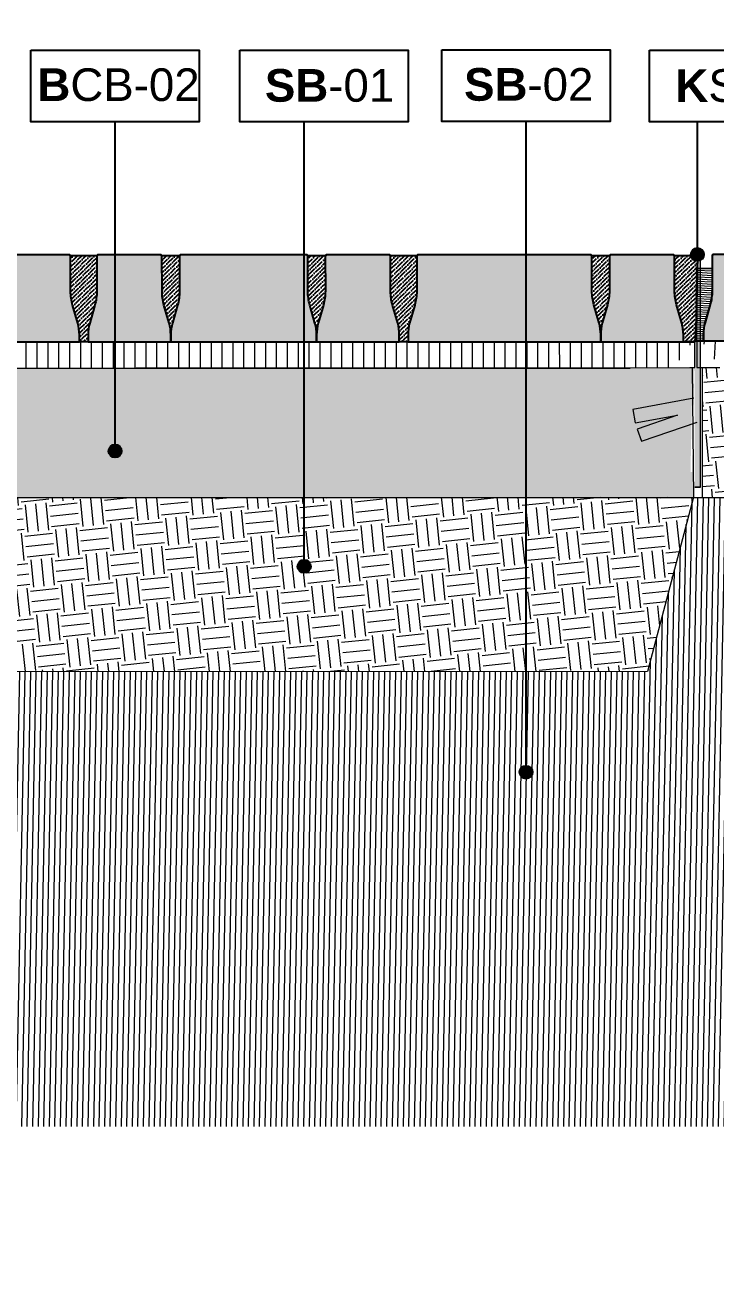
# Model space of a CAD drawing. Header units: metres. Extents: x -325 to 301, y -147 to 149.
# Drawn here: x 63.051 to 63.844, y 78.693 to 80.13 of the extents above; entities that cross this region are included whole.
import ezdxf

# ---------------------------------------------------------------- set-up
doc = ezdxf.new("R2010")
doc.units = ezdxf.units.M
doc.layers.add('-aux', color=50, linetype='Continuous', plot=False)
doc.layers.add('-AUX_MON', color=3, linetype='Continuous', plot=False)
doc.layers.add('0-TX-1_25', color=7, linetype='Continuous', true_color=0x3f4f7f)
doc.layers.add('EIT_3 TR sorra', color=7, linetype='Continuous', true_color=0xd8ceb0)
for name, color, linetype, lineweight, true_color in [('03-TR-Paviment_05_Open Joint Precast Pavements', 7, 'Continuous', 5, 0xb3b3b3), ('3- TR terra vegetal', 7, 'Continuous', 0, 0xbea68e), ('3-TR sorra granitica', 7, 'Continuous', 0, 0xf2dac9), ('3-TR tot_u', 7, 'Continuous', 5, 0x787878)]:
    doc.layers.add(name, color=color, linetype=linetype, lineweight=lineweight, true_color=true_color)
for name, color, linetype, lineweight in [('1-CM', 7, 'Continuous', 0), ('2-metall', 5, 'Continuous', 0), ('3-TR Seleccionat', 44, 'Continuous', 0), ('3-TR Tot-u', 37, 'Continuous', 0)]:
    doc.layers.add(name, color=color, linetype=linetype, lineweight=lineweight)
for name, color, linetype in [('1-L- kodolé', 7, 'Continuous'), ('A-KEYPLAN_HATCH', 7, 'Continuous'), ('A_TEXT_2', 7, 'Continuous')]:
    doc.layers.add(name, color=color, linetype=linetype)
doc.styles.get("Standard").update_dxf_attribs({"font": 'arial.ttf'})
pattern_1 = [(275.9258522165863, (0, 0), (0.03485825126725671, -0.02830242601949161), [0.03175, -0.03175]), (275.9258522165863, (0.01184262699126531, 0.001229217233955957), (0.03485825126725671, -0.02830242601949161), [0.03175, -0.03175]), (275.9258522165863, (0.02368525398253062, 0.002458434467911913), (0.03485825126725671, -0.02830242601949161), [0.03175, -0.03175]), (5.925852216586344, (0.02804253539093771, -0.001079368784524538), (0.02830242601949161, 0.03485825126725671), [0.03174999999999999, -0.03174999999999999]), (5.925852216586344, (0.02927175262489367, -0.01292199577578985), (0.02830242601949161, 0.03485825126725671), [0.03174999999999999, -0.03174999999999999]), (5.925852216586344, (0.03050096985884963, -0.02476462276705516), (0.02830242601949161, 0.03485825126725671), [0.03174999999999999, -0.03174999999999999])]
pattern_2 = [(44.44704254352422, (33.96848020367094, 9.541542932194378), (0.001874050511207277, 0.006619192748027979), [0.008532812500000077, -0.001706562500000016, 0, -0.001706562500000016])]

# ---------------------------------------------------------------- blocks, each defined once
blk = doc.blocks.new('hatch keyplan 2')
at = {"layer": 'A-KEYPLAN_HATCH'}
blk.add_lwpolyline([(0, 0.005476596624248486), (0.012874798693294, 0.005476596623793739), (0.012874798693294, -2.273736754432321e-13), (0, 0)], close=True, dxfattribs=at)
blk = doc.blocks.new('hatch keyplan')
at = {"layer": 'A-KEYPLAN_HATCH'}
blk.add_blockref('hatch keyplan 2', (1.430579833341536, 0.8521467901477053), dxfattribs=at)
blk = doc.blocks.new('SB-01')
at = {"layer": 'A-KEYPLAN_HATCH'}
blk.add_blockref('hatch keyplan', (-1.430579833341536, -0.8521467901477053), dxfattribs=at)
at = {"layer": 'A_TEXT_2', "insert": (-0.0007977307988561444, 0.004032374434375541), "char_height": 0.0025, "attachment_point": 1}
blk.add_mtext_dynamic_manual_height_columns('\\pi0.00271;{\\fArial|b1|i0|c0|p34;SB}-01', width=0.01456192034901793, gutter_width=0.015, heights=[0], dxfattribs=at)
blk = doc.blocks.new('K05')
at = {"layer": 'A-KEYPLAN_HATCH'}
blk.add_blockref('hatch keyplan', (-1.430579833341536, -0.8521467901477054), dxfattribs=at)
at = {"layer": 'A_TEXT_2', "insert": (-0.0007977308945956718, 0.004020148496218123), "char_height": 0.0025, "attachment_point": 1}
blk.add_mtext_dynamic_manual_height_columns('\\pi0.00278;{\\fArial|b1|i0|c0|p34;K}S-01', width=0.01456192034901793, gutter_width=0.015, heights=[0], dxfattribs=at)
blk = doc.blocks.new('POINT')
at = {"layer": '0-TX-1_25'}
h = blk.add_hatch(dxfattribs=at)
h.set_pattern_fill('ANGLE', color=256)
h.set_pattern_definition([(0, (-83.74681484067048, -12.72584030761209), (0, 6.985), [5.08, -1.905]), (90, (-83.74681484067048, -12.72584030761209), (-6.985, 4.277078946022131e-16), [5.08, -1.905])])
edge = h.paths.add_edge_path()
edge.add_arc((0, 0), 0.0075, 0, 360)
h = blk.add_hatch(color=256, dxfattribs=at)
h.dxf.hatch_style = 1
edge = h.paths.add_edge_path()
edge.add_arc((0, 0), 0.0075, 0, 360)
blk.add_circle((0, 0), 0.0075, dxfattribs=at)
blk = doc.blocks.new('B-CB02')
at = {"layer": 'A-KEYPLAN_HATCH'}
blk.add_blockref('hatch keyplan', (-1.430579833341536, -0.8521467901477053), dxfattribs=at)
at = {"layer": 'A_TEXT_2', "insert": (-0.0007977308478888112, 0.004087061300781514), "char_height": 0.0025, "attachment_point": 1}
blk.add_mtext_dynamic_manual_height_columns('\\pi0.00129;{\\fArial|b1|i0|c0|p34;B}CB-02', width=0.01456192034901793, gutter_width=0.015, heights=[0], dxfattribs=at)
blk = doc.blocks.new('SB-02')
at = {"layer": 'A-KEYPLAN_HATCH'}
blk.add_blockref('hatch keyplan', (-1.430579833341138, -0.8521467901475916), dxfattribs=at)
at = {"layer": 'A_TEXT_2', "insert": (-0.0007977306930945227, 0.004083503112326525), "char_height": 0.0025, "attachment_point": 1}
blk.add_mtext_dynamic_manual_height_columns('\\pi0.00249;{\\fArial|b1|i0|c0|p34;SB}-02', width=0.01456192034901793, gutter_width=0.015, heights=[0], dxfattribs=at)
blk = doc.blocks.new('PROFIL 150x1')
at = {"layer": '2-metall'}
blk.add_hatch(color=256, dxfattribs=at).paths.add_polyline_path([(-0.001601699274027979, 0.1500914678908742), (-0.0015560155734331, 0.003040451556444168), (-0.001541800043458608, -0.04672571921701518), (-0.006541800397352304, -0.04672571898417743), (-0.006601699627927005, 0.1500914678908956)])
blk.add_line((-0.006556021049611616, 2.32823538226512e-10), (-0.006556021049611616, 2.32823538226512e-10), dxfattribs=at)
for points in [[(-0.006541800397352304, -0.04672571898417743), (-0.001541800043458608, -0.04672571921701518), (-0.006541800397352304, -0.04672571898417743), (-0.006601699627927005, 0.1500914678908956), (-0.001601699274027979, 0.1500914678908742)], [(-0.0008637240705837712, 0.02882705953712161), (0.0511783968806423, 0.01924550171284523), (0.04907760591341059, 0.007835078885953806), (0.0130003770147642, 0.01447731517296091), (0.04728103350244339, 0.002497628843819655), (0.0437456612100604, -0.007619071064567606), (-0.003682120152738833, 0.008339710580607118)]]:
    blk.add_lwpolyline(points, dxfattribs=at)

msp = doc.modelspace()

# ---------------------------------------------------------------- hatches: boundary and pattern name
at = {"layer": '03-TR-Paviment_05_Open Joint Precast Pavements'}
h = msp.add_hatch(color=256, dxfattribs=at)
h.dxf.hatch_style = 1
edge = h.paths.add_edge_path()
edge.add_line((63.11296395166016, 79.76577958133872), (63.11296187891799, 79.77397535989726))
edge.add_arc((63.064544322396, 79.77396310934738), 0.0484175580717994, 0.01449690650776215, 16.01351603289587)
edge.add_line((63.11108311684826, 79.78731977586885), (63.10513122913677, 79.8080580057065))
edge.add_arc((63.16005842068154, 79.82382214881574), 0.05714459361098313, 180.0144976407693, 196.0135167670525, ccw=False)
edge.add_line((63.1029138288999, 79.82380768942993), (63.10290342349576, 79.86493296237688))
edge.add_line((63.10290342349576, 79.86493296237688), (63.10210621838233, 79.86493276067023))
edge.add_line((63.10210621838233, 79.86493276067023), (63.10210600481659, 79.86577683645338))
edge.add_line((63.10210600481659, 79.86577683645338), (62.9025345618948, 79.86572634236373))
edge.add_line((62.9025345618948, 79.86572634236373), (62.90253477546091, 79.8648822651836))
edge.add_line((62.90253477546091, 79.8648822651836), (62.90173756988088, 79.86488206720212))
edge.add_line((62.90173756988088, 79.86488206720212), (62.90174797575128, 79.82375679192697))
edge.add_arc((62.84460338632567, 79.82374232943903), 0.05714459125573003, -15.984518374578215, 0.01450075170441778, ccw=False)
edge.add_line((62.89953854707852, 79.80800598860505), (62.89359715485558, 79.78726474537126))
edge.add_arc((62.94014269731276, 79.77393163149273), 0.04841755310143721, 164.0154767828985, 180.0144959092875)
edge.add_line((62.89172514576092, 79.7739193817868), (62.8917272194343, 79.76572360369414))
edge.add_line((62.8917272194343, 79.76572360369414), (63.11296395166016, 79.76577958133872))
h = msp.add_hatch(color=256, dxfattribs=at)
h.dxf.hatch_style = 1
edge = h.paths.add_edge_path()
edge.add_line((63.21792703344866, 79.76580613974208), (63.21792496117229, 79.77400191783511))
edge.add_arc((63.16950739944735, 79.77398966632556), 0.04841756327499123, 0.01449804057935548, 16.01351716696703)
edge.add_line((63.21604619863653, 79.78734633520357), (63.2100943104594, 79.80808456504107))
edge.add_arc((63.26502149584386, 79.82384870390389), 0.05714458651828371, 180.0144952522338, 196.0135143785157, ccw=False)
edge.add_line((63.20787691115432, 79.82383424690211), (63.20786650528449, 79.86495951984894))
edge.add_line((63.20786650528449, 79.86495951984894), (63.20706930017083, 79.86495931907358))
edge.add_line((63.20706930017083, 79.86495931907358), (63.2070690875364, 79.86580339485698))
edge.add_line((63.2070690875364, 79.86580339485698), (63.13377129497418, 79.86578484971552))
edge.add_line((63.13377129497418, 79.86578484971552), (63.13377150854051, 79.86494077160408))
edge.add_line((63.13377150854051, 79.86494077160408), (63.13297430249457, 79.86494057455378))
edge.add_line((63.13297430249457, 79.86494057455378), (63.13298470883088, 79.82381529834744))
edge.add_arc((63.07584012248542, 79.82380083798279), 0.05714458817504688, -15.984520502701116, 0.014498623581914671, ccw=False)
edge.add_line((63.1307752796922, 79.80806449595671), (63.12483388746928, 79.78732325272296))
edge.add_arc((63.17137942826972, 79.77399013907687), 0.04841755144475226, 164.0154765074497, 180.0144956338388)
edge.add_line((63.12296187837451, 79.77397788960413), (63.12296395297921, 79.76578211151171))
edge.add_line((63.12296395297921, 79.76578211151171), (63.21792703344866, 79.76580613974208))
h = msp.add_hatch(color=256, dxfattribs=at)
h.dxf.hatch_style = 1
edge = h.paths.add_edge_path()
edge.add_line((63.38541819028339, 79.7658485174311), (63.38541611614421, 79.77404429598931))
edge.add_arc((63.33699855843024, 79.77403204898553), 0.04841755926288743, 0.0144927098038582, 16.01351183619179)
edge.add_line((63.3835373550057, 79.78738871242679), (63.37758546729422, 79.80812694226444))
edge.add_arc((63.43251265741545, 79.82389108348376), 0.05714459172131751, 180.0144962131263, 196.0135153394093, ccw=False)
edge.add_line((63.37536806752311, 79.8238766255223), (63.37535766165331, 79.86500189846915))
edge.add_line((63.37535766165331, 79.86500189846915), (63.37456045653977, 79.86500169722815))
edge.add_line((63.37456045653977, 79.86500169722815), (63.37456024297403, 79.8658457730113))
edge.add_line((63.37456024297403, 79.8658457730113), (63.22873437637494, 79.86580887794614))
edge.add_line((63.22873437637494, 79.86580887794614), (63.22873459087273, 79.86496479936925))
edge.add_line((63.22873459087273, 79.86496479936925), (63.22793738529246, 79.86496460231908))
edge.add_line((63.22793738529246, 79.86496460231908), (63.22794779116309, 79.82383932611262))
edge.add_arc((63.17080320435117, 79.82382486906131), 0.05714458864066561, -15.984523824931216, 0.01449530135130317, ccw=False)
edge.add_line((63.22573836109312, 79.80808852372166), (63.21979696933596, 79.78734728002235))
edge.add_arc((63.26634251179319, 79.77401416614386), 0.04841755310148012, 164.0154767829655, 180.0144959093548)
edge.add_line((63.21792496024131, 79.77400191643787), (63.21792703344866, 79.76580613974208))
edge.add_line((63.21792703344866, 79.76580613974208), (63.38541819028339, 79.7658485174311))
h = msp.add_hatch(color=256, dxfattribs=at)
h.dxf.hatch_style = 1
edge = h.paths.add_edge_path()
edge.add_line((63.48038127261761, 79.76587253728003), (63.48037919894399, 79.77406831630401))
edge.add_arc((63.43196163864352, 79.77405606290526), 0.0484175618510017, 0.01450027663030645, 16.01351940301869)
edge.add_line((63.47850043594271, 79.78741273320668), (63.47254854869702, 79.80815096257881))
edge.add_arc((63.52747573573809, 79.8239151016749), 0.05714458817496195, 180.0144950188371, 196.0135141451203, ccw=False)
edge.add_line((63.47033114939181, 79.82390064490548), (63.47032074352175, 79.86502591878363))
edge.add_line((63.47032074352175, 79.86502591878363), (63.46952353840797, 79.86502571847397))
edge.add_line((63.46952353840797, 79.86502571847397), (63.46952332530813, 79.8658697933259))
edge.add_line((63.46952332530813, 79.8658697933259), (63.39622553321156, 79.86585124818457))
edge.add_line((63.39622553321156, 79.86585124818457), (63.39622574677766, 79.86500717100444))
edge.add_line((63.39622574677766, 79.86500717100444), (63.39542854119784, 79.86500697209163))
edge.add_line((63.39542854119784, 79.86500697209163), (63.39543894613671, 79.82388169774757))
edge.add_arc((63.33829435482108, 79.82386723668321), 0.05714459314539205, -15.984519802410375, 0.014499323871916658, ccw=False)
edge.add_line((63.39322951699837, 79.80813089395986), (63.38728812477535, 79.78738965119176))
edge.add_arc((63.43383367101111, 79.77405654016208), 0.04841755594941401, 164.0154812551288, 180.0145003815175)
edge.add_line((63.38541611661225, 79.77404428667619), (63.38541819028538, 79.76584850951485))
edge.add_line((63.38541819028538, 79.76584850951485), (63.48038127261761, 79.76587253728003))
h = msp.add_hatch(color=256, dxfattribs=at)
h.dxf.hatch_style = 1
edge = h.paths.add_edge_path()
edge.add_line((63.7116180038369, 79.76593103438681), (63.7116159315604, 79.77412681294548))
edge.add_arc((63.66319837503841, 79.77411456239557), 0.04841755807180651, 0.01449690654139336, 16.01351603293052)
edge.add_line((63.70973716949067, 79.78747122891707), (63.70378528131353, 79.80820945875459))
edge.add_arc((63.75871247166815, 79.82397359831712), 0.05714459148861199, 180.0144945518584, 196.0135136781414, ccw=False)
edge.add_line((63.70156788200811, 79.82395914201261), (63.70155747660395, 79.86508441495954))
edge.add_line((63.70155747660395, 79.86508441495954), (63.70076027102473, 79.86508421371845))
edge.add_line((63.70076027102473, 79.86508421371845), (63.70076005745864, 79.86592829089858))
edge.add_line((63.70076005745864, 79.86592829089858), (63.50118861453699, 79.86587779634326))
edge.add_line((63.50118861453699, 79.86587779634326), (63.50118882856898, 79.86503371823193))
edge.add_line((63.50118882856898, 79.86503371823193), (63.50039162345475, 79.8650335197849))
edge.add_line((63.50039162345475, 79.8650335197849), (63.50040202792802, 79.82390824497507))
edge.add_arc((63.44325744015908, 79.8238937827204), 0.05714458959900513, -15.984518608046812, 0.01450051823638887, ccw=False)
edge.add_line((63.49819259925513, 79.8081574421188), (63.49225120656655, 79.78741619888491))
edge.add_arc((63.5387967478318, 79.77408308855257), 0.04841755097905853, 164.0154804286811, 180.014499555071)
edge.add_line((63.49037919840312, 79.77407083576632), (63.4903812716108, 79.76587505767355))
edge.add_line((63.4903812716108, 79.76587505767355), (63.7116180038369, 79.76593103438681))
h = msp.add_hatch(color=256, dxfattribs=at)
h.dxf.hatch_style = 1
edge = h.paths.add_edge_path()
edge.add_line((63.80658108803289, 79.76595505772866), (63.80657901575651, 79.77415083582169))
edge.add_arc((63.75816145403157, 79.77413858431215), 0.04841756327499123, 0.01449804056253881, 16.01351716695087)
edge.add_line((63.80470025322076, 79.78749525319014), (63.79874836504361, 79.80823348302765))
edge.add_arc((63.85367555042808, 79.82399762189041), 0.05714458651827486, 180.0144952521768, 196.0135143784589, ccw=False)
edge.add_line((63.79653096573854, 79.82398316488869), (63.79652055986871, 79.86510843783552))
edge.add_line((63.79652055986871, 79.86510843783552), (63.79572335475505, 79.86510823706018))
edge.add_line((63.79572335475505, 79.86510823706018), (63.79572314212062, 79.86595231284356))
edge.add_line((63.79572314212062, 79.86595231284356), (63.72242534955839, 79.8659337677021))
edge.add_line((63.72242534955839, 79.8659337677021), (63.72242556312473, 79.86508968959066))
edge.add_line((63.72242556312473, 79.86508968959066), (63.7216283570788, 79.86508949254036))
edge.add_line((63.7216283570788, 79.86508949254036), (63.72163876341509, 79.82396421633403))
edge.add_arc((63.66449417706959, 79.82394975596932), 0.05714458817508952, -15.984520502644216, 0.014498623638871777, ccw=False)
edge.add_line((63.71942933427643, 79.80821341394329), (63.7134879420535, 79.78747217070955))
edge.add_arc((63.76003348285395, 79.77413905706346), 0.04841755144475226, 164.0154765074497, 180.0144956338388)
edge.add_line((63.71161593295874, 79.77412680759072), (63.71161800756343, 79.76593102949829))
edge.add_line((63.71161800756343, 79.76593102949829), (63.80658108803289, 79.76595505772866))
h = msp.add_hatch(color=256, dxfattribs=at)
h.dxf.hatch_style = 1
edge = h.paths.add_edge_path()
edge.add_line((63.82996913334708, 79.76646956517203), (63.82996705916163, 79.7746653465242))
edge.add_arc((63.87838461379364, 79.7746775986226), 0.04841755618220445, 164.0154796131474, 180.0144987395356, ccw=False)
edge.add_line((63.83183906771619, 79.78801071105029), (63.83778046075625, 79.80875194966075))
edge.add_arc((63.78284530226998, 79.82448829492725), 0.05714459029740779, 344.0154767271893, 360.0144958534718)
edge.add_line((63.83998989073849, 79.82450275252964), (63.83997948510562, 79.86562802547652))
edge.add_line((63.83997948510562, 79.86562802547652), (63.84077669115013, 79.86562822811918))
edge.add_line((63.84077669115013, 79.86562822811918), (63.84077647664814, 79.86647230483341))
edge.add_line((63.84077647664814, 79.86647230483341), (63.91407426967605, 79.866490849917))
edge.add_line((63.91407426967605, 79.866490849917), (63.91407448138443, 79.86564677180509))
edge.add_line((63.91407448138443, 79.86564677180509), (63.91487168696258, 79.86564697724155))
edge.add_line((63.91487168696258, 79.86564697724155), (63.9148820921305, 79.8245217015006))
edge.add_arc((63.9720266789416, 79.82453616190156), 0.05714458864070313, 180.0144986598686, 196.0135177861512)
edge.add_line((63.91709949245464, 79.80877201918648), (63.92305138028216, 79.78803378658797))
edge.add_arc((63.87651258686113, 79.77467712501105), 0.04841755571655346, 0.014491618975910114, 16.01351074536427, ccw=False)
edge.add_line((63.92493014102901, 79.77468937109214), (63.92493221474798, 79.76649359299948))
edge.add_line((63.92493221474798, 79.76649359299948), (63.82996913334708, 79.76646956517203))
at = {"layer": '3- TR terra vegetal'}
h = msp.add_hatch(dxfattribs=at)
h.set_pattern_fill('_USER', color=256, scale=0.002499999999999998, angle=-38.89586389563746, style=0, pattern_type=0)
h.set_pattern_definition([(356.7506083412253, (74.22184133631971, 73.05531896321287), (0.0001417054676983827, 0.002495980681099989), [])])
edge = h.paths.add_edge_path()
edge.add_line((63.82946319837096, 79.76646591448274), (63.82149889956538, 79.76646389979898))
edge.add_line((63.82149889956538, 79.76646389979898), (63.82243148774054, 79.85039847789906))
edge.add_line((63.82243148774054, 79.85039847789906), (63.83947748690528, 79.85006171941528))
edge.add_line((63.83947748690528, 79.85006171941528), (63.83948395483132, 79.82449910090877))
edge.add_arc((63.78233937133301, 79.82448464400616), 0.05714458532702626, -15.984523973215289, 0.014495153095992919, ccw=False)
edge.add_line((63.83727452484871, 79.80874829943684), (63.83133313274102, 79.78800705663569))
edge.add_arc((63.87787867030244, 79.77467394371318), 0.04841754813169921, 164.0154762750849, 180.0144954012976)
edge.add_line((63.82946112372022, 79.77466169443778), (63.82946319837096, 79.76646591448274))
edge.add_line((63.82946319837096, 79.76646591448274), (63.82149889956538, 79.76646389979898))
at = {"layer": '3-TR Seleccionat'}
h = msp.add_hatch(dxfattribs=at)
h.set_pattern_fill('ANSI31', color=256, scale=0.002, angle=223.8682194563586, style=0)
h.set_pattern_definition([(268.8682194563586, (428200.0876339205, -659342.2990720606), (-0.006348761178338337, 0.0001254252782496586), [])])
h.paths.add_polyline_path([(62.52624963162019, 79.38686813223624), (62.52624963162019, 78.86478705575107), (65.40708682595886, 78.86478705575107), (65.40708682595886, 79.58686813223625), (63.81810833004903, 79.58686813223625), (63.76557237537086, 79.3874296248829)])
at = {"layer": '3-TR sorra granitica'}
h = msp.add_hatch(dxfattribs=at)
h.set_pattern_fill('LINE', color=256, scale=0.09999999999999998, angle=54.36802460532453, style=0)
h.set_pattern_definition([(90.01449684407241, (87.88684948011033, 287.9277030322123), (-0.0124999995998879, -3.162720719002675e-06), [])])
h.paths.add_polyline_path([(63.81774600931634, 79.76569678889258), (63.81716853656987, 79.73646634503383), (63.81965298930049, 79.7364671787253), (63.81963282791759, 79.7656966944013)])
h.paths.add_polyline_path([(63.79603375229034, 79.7364592529731), (63.81732429538847, 79.76569681001186), (62.52429329723719, 79.76576156459026), (62.52370596997936, 79.73603230629773)])
h = msp.add_hatch(dxfattribs=at)
h.set_pattern_fill('LINE', color=256, scale=0.09999999999999998, angle=51.10413610436253, style=0)
h.set_pattern_definition([(86.75060834311068, (99.45583879402956, 286.2734495479546), (-0.01247990340552328, 0.0007085273380812319), [])])
h.paths.add_polyline_path([(63.82817074334311, 79.73646928862979), (63.82875555342676, 79.76607113291226), (63.84856848037988, 79.73647444961453), (65.40451855343679, 79.73686813223625), (65.40511123359731, 79.76686834309363), (63.8220048349618, 79.766467729768), (63.82201242513507, 79.73646773046741)])
at = {"layer": '3-TR Tot-u'}
h = msp.add_hatch(dxfattribs=at)
h.set_pattern_fill('EARTH', color=256, scale=0.005, angle=-84.07414778341365)
h.set_pattern_definition(pattern_1)
h.paths.add_polyline_path([(63.81963014577397, 79.5362102367245), (63.81540458869986, 79.53629371626559), (63.81540315471135, 79.53621178905816)])
h.paths.add_polyline_path([(63.82817074399912, 79.58686813223625), (63.87682992053978, 79.58686813223625), (65.40708682595886, 79.58686813223625), (65.40451855343679, 79.73686813223625), (63.82817074399912, 79.73646928885755)])
h = msp.add_hatch(dxfattribs=at)
h.set_pattern_fill('EARTH', color=256, scale=0.005, angle=-84.07414778341365)
h.set_pattern_definition(pattern_1)
h.paths.add_polyline_path([(63.81825623805651, 79.5874296248829), (62.52624963162019, 79.58686813223625), (62.52624963162019, 79.38686813223624), (63.76557237537086, 79.3874296248829)])
at = {"layer": '3-TR tot_u'}
h = msp.add_hatch(dxfattribs=at)
h.set_pattern_fill('AR-CONC', color=256, scale=0.0002499999999999997, angle=92.9928143935928)
h.set_pattern_definition([(142.9928143935928, (0, 0), (0.00160133854976033, 0.04569209416202706), [0.004762499999999995, -0.05238749999999995]), (87.99281439359284, (0, 0), (-0.04723904418761809, -0.01129264178091974), [0.003809999999999996, -0.04191014604249996]), (193.4442590935928, (0.0001334446096371068, 0.003807662295349762), (-0.04563770368725484, 0.03439945236275431), [0.004047502199999995, -0.04452256114999995]), (139.1770143935928, (-0.01268267834914432, -0.0006630760832253697), (0.00695793884922797, 0.0682260934048176), [0.007143749999999992, -0.07858124999999991]), (189.6283720035927, (-0.01210285667229837, 0.00502242633206824), (-0.06487092434638955, 0.05604051034146583), [0.006071255784999993, -0.06678390203999993]), (84.17696556359282, (-0.01268267834914432, -0.0006630760832253697), (-0.06487092434352237, 0.05604051034498883), [0.005714991767499994, -0.06286493297999993]), (113.9928143935928, (-0.009843546803470927, 0.005844032112153134), (0.02355245547627941, 0.03918673552424966), [0.004762499999999994, -0.05238749999999994]), (58.99281439359278, (-0.009843546803470927, 0.005844032112153134), (-0.04679086962607495, 0.01302528763197387), [0.003809999999999996, -0.04190999999999995]), (164.4442593935928, (-0.007880842167620854, 0.009109593405068988), (-0.02323841438272714, 0.05221202305941412), [0.004047502199999996, -0.04452248439999995]), (130.4928143935928, (0, 0), (-0.02115024290892982, -0.0003325720948346777), [0, -0.04140199999999996, 0, -0.04254499999999996, 0, -0.04206874999999995]), (100.4928143935928, (0, 0), (-0.02588315998721204, 0.01537450676871891), [0, -0.02425699999999997, 0, -0.04044949999999996, 0, -0.01603374999999999]), (60.4928143935928, (0.0007393298327962872, -0.01414118635929592), (-0.0003395878614522781, 0.03392619092123889), [0, -0.01587499999999998, 0, -0.04952999999999995, 0, -0.06572249999999992]), (50.49281439359279, (0.001070867874408972, -0.02048252553386808), (-0.008281435526141462, 0.03664990282591291), [0, -0.02063749999999998, 0, -0.03289299999999996, 0, -0.04667249999999994])])
h.paths.add_polyline_path([(63.81479496454803, 79.61632117081916), (63.81669142893539, 79.61628370442152), (63.81904488858315, 79.73541083297978), (63.81714769060549, 79.73541116659433)])
h.paths.add_polyline_path([(63.76162060570023, 79.58686813223625), (63.81826180472876, 79.58686813223625), (63.81677868923823, 79.73646530714672), (62.54213888118196, 79.73563537170526), (62.52624963162019, 79.73563076372866), (62.52624963162019, 79.58686813223625), (63.75029186028606, 79.58686813223625)])
at = {"layer": 'EIT_3 TR sorra'}
h = msp.add_hatch(dxfattribs=at)
h.set_pattern_fill('ANSI36', color=256, scale=0.00107500000000001, angle=-0.5529574564757708, style=0, double=1)
h.set_pattern_definition(pattern_2)
edge = h.paths.add_edge_path()
edge.add_line((63.12296395293293, 79.765778613464), (63.11296395533918, 79.76577608329195))
edge.add_line((63.11296395533918, 79.76577608329195), (63.11296188026886, 79.77397186138424))
edge.add_arc((63.06454432752444, 79.77395961368299), 0.04841755429349971, 0.0144935366534883, 16.01351266276665)
edge.add_line((63.11108311913065, 79.78731627642476), (63.10513123188379, 79.80805451045346))
edge.add_arc((63.16005841726843, 79.82381864931631), 0.05714458651846229, 180.0144952522765, 196.0135143784939, ccw=False)
edge.add_line((63.10291383257871, 79.82380419231448), (63.10290342628961, 79.86493296284326))
edge.add_line((63.10290342628961, 79.86493296284326), (63.1329743043583, 79.8649405703633))
edge.add_line((63.1329743043583, 79.8649405703633), (63.13298470925028, 79.82381180029985))
edge.add_arc((63.07584011959153, 79.82379733946865), 0.05714459148845403, -15.984520035793025, 0.01449909051797249, ccw=False)
edge.add_line((63.13077528011185, 79.80806099697782), (63.12483388835422, 79.78731975514114))
edge.add_arc((63.17137942418464, 79.77398664219228), 0.04841754647488581, 164.0154756810272, 180.0144948072401)
edge.add_line((63.12296187925911, 79.77397439341931), (63.12296395293293, 79.765778613464))
edge.add_line((63.12296395293293, 79.765778613464), (63.11296395533918, 79.76577608329195))
h = msp.add_hatch(dxfattribs=at)
h.set_pattern_fill('ANSI36', color=256, scale=0.00107500000000001, angle=-0.5529574564757708, style=0, double=1)
h.set_pattern_definition(pattern_2)
edge = h.paths.add_edge_path()
edge.add_line((63.21792703759336, 79.76580264169544), (63.21792496205735, 79.77399841978762))
edge.add_arc((63.16950740719135, 79.7739861690051), 0.04841755641586741, 0.01449718229244484, 16.01351630840481)
edge.add_line((63.21604619998772, 79.78734283529354), (63.21009431367229, 79.80808106885684))
edge.add_arc((63.26502150118012, 79.82384520463947), 0.05714458770954138, 180.0144916964865, 196.0135108227056, ccw=False)
edge.add_line((63.20787691529841, 79.82383075118375), (63.20786650900966, 79.86495952031554))
edge.add_line((63.20786650900966, 79.86495952031554), (63.22793738669061, 79.86496459766283))
edge.add_line((63.22793738669061, 79.86496459766283), (63.22794779204816, 79.82383582806513))
edge.add_arc((63.17080320523639, 79.8238213710138), 0.05714458864051641, -15.984523824944972, 0.01449530136562771, ccw=False)
edge.add_line((63.22573836197819, 79.80808502567419), (63.2197969706861, 79.7873437843033))
edge.add_arc((63.26634250936538, 79.77401066757581), 0.04841755025414777, 164.0154723107605, 180.0144914369727)
edge.add_line((63.21792496065987, 79.7739984216499), (63.21792703619673, 79.76580264029808))
h = msp.add_hatch(dxfattribs=at)
h.set_pattern_fill('ANSI36', color=256, scale=0.00107500000000001, angle=-0.5529574564757708, style=0, double=1)
h.set_pattern_definition(pattern_2)
edge = h.paths.add_edge_path()
edge.add_line((63.38541819256507, 79.76584502078096), (63.38541611889181, 79.77404079840795))
edge.add_arc((63.33699856425815, 79.77402854928239), 0.04841755618310783, 0.01449522157214543, 16.01351434768516)
edge.add_line((63.38353735728786, 79.78738521391402), (63.37758547097255, 79.80812344701162))
edge.add_arc((63.43251266086087, 79.82388758988766), 0.05714459195448158, 180.0144978742515, 196.0135170004711, ccw=False)
edge.add_line((63.37536807073579, 79.8238731302694), (63.37535766537844, 79.86500189916859))
edge.add_line((63.37535766537844, 79.86500189916859), (63.39542854352517, 79.86500697605034))
edge.add_line((63.39542854352517, 79.86500697605034), (63.39543894888251, 79.82387820715114))
edge.add_arc((63.33829435733382, 79.82386374774333), 0.05714459337803799, -15.984521463425608, 0.014497662884991769, ccw=False)
edge.add_line((63.39322951927856, 79.80812740336333), (63.38728812705529, 79.78738616152653))
edge.add_arc((63.43383365933959, 79.77405304738558), 0.04841754339415512, 164.0154731693031, 180.0144922955159)
edge.add_line((63.38541611749426, 79.7740408007359), (63.38541819163397, 79.76584501984941))
h = msp.add_hatch(dxfattribs=at)
h.set_pattern_fill('ANSI36', color=256, scale=0.00107500000000001, angle=-0.5529574564757708, style=0, double=1)
h.set_pattern_definition(pattern_2)
edge = h.paths.add_edge_path()
edge.add_line((63.49038127295636, 79.76587158011527), (63.48038127489706, 79.76586904947746))
edge.add_line((63.48038127489706, 79.76586904947746), (63.4803792007578, 79.77406482850132))
edge.add_arc((63.43196164943791, 79.7740525789109), 0.04841755286945317, 0.01449577267110529, 16.01351489878401)
edge.add_line((63.47850043915408, 79.78740924307604), (63.47254855330441, 79.80814747617379))
edge.add_arc((63.52747573679905, 79.82391161646005), 0.05714458509446901, 180.0144971468415, 196.0135162730595, ccw=False)
edge.add_line((63.47033115353379, 79.82389715756902), (63.47032074724687, 79.86502591948306))
edge.add_line((63.47032074724687, 79.86502591948306), (63.50039162438435, 79.86503352653722))
edge.add_line((63.50039162438435, 79.86503352653722), (63.5004020297397, 79.82390476555427))
edge.add_arc((63.44325743984768, 79.82389030637975), 0.05714459172131309, -15.984521696908018, 0.014497429402808848, ccw=False)
edge.add_line((63.49819260013562, 79.80815396223211), (63.49225120744643, 79.78741272132653))
edge.add_arc((63.53879674705537, 79.77407961122648), 0.04841754932281962, 164.0154801531912, 180.0144992794035)
edge.add_line((63.49037919928287, 79.7740673586736), (63.49038127295636, 79.76587158011527))
edge.add_line((63.49038127295636, 79.76587158011527), (63.48038127489706, 79.76586904947746))
h = msp.add_hatch(dxfattribs=at)
h.set_pattern_fill('ANSI36', color=256, scale=0.00107500000000001, angle=-0.5529574564757708, style=0, double=1)
h.set_pattern_definition(pattern_2)
edge = h.paths.add_edge_path()
edge.add_line((63.71161800751076, 79.76592755682911), (63.71161593383752, 79.77412333445614))
edge.add_arc((63.66319838086075, 79.77411108509813), 0.0484175545262805, 0.0144954971384326, 16.01351462325074)
edge.add_line((63.70973717223369, 79.78746774949653), (63.70378528591824, 79.8082059830598))
edge.add_arc((63.75871247438314, 79.8239701240459), 0.05714459006491741, 180.0144964465514, 196.0135155727691, ccw=False)
edge.add_line((63.70156788614726, 79.82395566585205), (63.70155747939772, 79.86508441565874))
edge.add_line((63.70155747939772, 79.86508441565874), (63.7216283570788, 79.86508949254036))
edge.add_line((63.7216283570788, 79.86508949254036), (63.72163876336279, 79.82396074226787))
edge.add_arc((63.66449417347081, 79.82394628309336), 0.05714459172126336, -15.984521696921774, 0.014497429388484306, ccw=False)
edge.add_line((63.71942933375871, 79.80820993894572), (63.71348794106952, 79.78746869804014))
edge.add_arc((63.7600334771323, 79.77413558674806), 0.04841754624203213, 164.0154776415183, 180.0144967677303)
edge.add_line((63.71161593244005, 79.77412333631844), (63.71161800657957, 79.76592755636324))
h = msp.add_hatch(dxfattribs=at)
h.set_pattern_fill('ANSI36', color=256, scale=0.00107500000000001, angle=-0.5529574564757708, style=0, double=1)
h.set_pattern_definition([(44.44704254352422, (34.55713425825516, 9.541691850180964), (0.001874050511207277, 0.006619192748027979), [0.008532812500000077, -0.001706562500000016, 0, -0.001706562500000016])])
edge = h.paths.add_edge_path()
edge.add_line((63.80658109217757, 79.76595155968202), (63.81963282791759, 79.7656966944013))
edge.add_line((63.81963282791759, 79.7656966944013), (63.80658109078094, 79.76595155828466))
edge.add_arc((63.73871694098379, 79.77087804211797), 0.06804272974131984, 355.8479924170007, 374.1325436156898)
edge.add_line((63.80470025457193, 79.78749175328012), (63.79874836825651, 79.80822998684341))
edge.add_arc((63.85367555576434, 79.82399412262605), 0.05714458770954138, 180.0144916964865, 196.0135108227056, ccw=False)
edge.add_line((63.79653096988264, 79.82397966917033), (63.79652056359389, 79.86510843830212))
edge.add_line((63.79652056359389, 79.86510843830212), (63.81659144127484, 79.86511351564941))
edge.add_line((63.81659144127484, 79.86511351564941), (63.82271980419694, 79.86499244452969))
edge.add_line((63.82271980419694, 79.86499244452969), (63.82159567943914, 79.80809163696105))
edge.add_line((63.82159567943914, 79.80809163696105), (63.82108605563364, 79.78229556238156))
edge.add_line((63.82108605563364, 79.78229556238156), (63.81963282652012, 79.76569669626359))
edge.add_line((63.81963282652012, 79.76569669626359), (63.80658109078094, 79.76595155828466))

# ---------------------------------------------------------------- linework, layer by layer
at = {"layer": '-aux'}
for points in [[(63.12296395293293, 79.765778613464), (63.11296395533918, 79.76577608329195), (63.11296188026886, 79.77397186138424, 0.06992251114754273), (63.11108311913065, 79.78731627642476), (63.10513123188379, 79.80805451045346, -0.06992251114800961), (63.10291383257871, 79.82380419231448), (63.10290342628961, 79.86493296284326), (63.1329743043583, 79.8649405703633), (63.13298470925028, 79.82381180029985, -0.0699225111484148), (63.13077528011185, 79.80806099697782), (63.12483388835422, 79.78731975514114, 0.06992251114798485), (63.12296187925911, 79.77397439341931), (63.12296395293293, 79.765778613464), (63.11296395533918, 79.76577608329195)], [(63.21792703619673, 79.76580264029808), (63.21792703759336, 79.76580264169544), (63.21792496205735, 79.77399841978762, 0.06992251114754273), (63.21604619998772, 79.78734283529354), (63.21009431367229, 79.80808106885684, -0.06992251114800961), (63.20787691529841, 79.82383075118375), (63.20786650900966, 79.86495952031554), (63.22793738669061, 79.86496459766283), (63.22794779204816, 79.82383582806513, -0.0699225111484148), (63.22573836197819, 79.80808502567419), (63.2197969706861, 79.7873437843033, 0.06992251114798485), (63.21792496065987, 79.7739984216499), (63.21792703619673, 79.76580264029808), (63.21792703759336, 79.76580264169544)], [(63.38541819163397, 79.76584501984941), (63.38541819256507, 79.76584502078096), (63.38541611889181, 79.77404079840795, 0.06992251114754273), (63.38353735728786, 79.78738521391402), (63.37758547097255, 79.80812344701162, -0.06992251114800961), (63.37536807073579, 79.8238731302694), (63.37535766537844, 79.86500189916859), (63.39542854352517, 79.86500697605034), (63.39543894888251, 79.82387820715114, -0.0699225111484148), (63.39322951927856, 79.80812740336333), (63.38728812705529, 79.78738616152653, 0.06992251114798485), (63.38541611749426, 79.7740408007359), (63.38541819163397, 79.76584501984941), (63.38541819256507, 79.76584502078096)], [(63.49038127295636, 79.76587158011527), (63.48038127489706, 79.76586904947746), (63.4803792007578, 79.77406482850132, 0.06992251114754273), (63.47850043915408, 79.78740924307604), (63.47254855330441, 79.80814747617379, -0.06992251114800961), (63.47033115353379, 79.82389715756902), (63.47032074724687, 79.86502591948306), (63.50039162438435, 79.86503352653722), (63.5004020297397, 79.82390476555427, -0.0699225111484148), (63.49819260013562, 79.80815396223211), (63.49225120744643, 79.78741272132653, 0.06992251114798485), (63.49037919928287, 79.7740673586736), (63.49038127295636, 79.76587158011527), (63.48038127489706, 79.76586904947746)], [(63.71161800657957, 79.76592755636324), (63.71161800751076, 79.76592755682911), (63.71161593383752, 79.77412333445614, 0.06992251114754273), (63.70973717223369, 79.78746774949653), (63.70378528591824, 79.8082059830598, -0.06992251114800961), (63.70156788614726, 79.82395566585205), (63.70155747939772, 79.86508441565874), (63.7216283570788, 79.86508949254036), (63.72163876336279, 79.82396074226787, -0.0699225111484148), (63.71942933375871, 79.80820993894572), (63.71348794106952, 79.78746869804014, 0.06992251114798485), (63.71161593244005, 79.77412333631844), (63.71161800657957, 79.76592755636324), (63.71161800751076, 79.76592755682911)], [(63.80658109078094, 79.76595155828466), (63.80658109217757, 79.76595155968202), (63.81963282791759, 79.7656966944013), (63.80658109078094, 79.76595155828466, 0.07995110872889244), (63.80470025457193, 79.78749175328012), (63.79874836825651, 79.80822998684341, -0.06992251114800961), (63.79653096988264, 79.82397966917033), (63.79652056359389, 79.86510843830212), (63.81659144127484, 79.86511351564941), (63.82271980419694, 79.86499244452969), (63.82159567943914, 79.80809163696105), (63.82108605563364, 79.78229556238156), (63.81963282652012, 79.76569669626359), (63.80658109078094, 79.76595155828466), (63.80658109217757, 79.76595155968202)], [(63.82946319837096, 79.76646591448274), (63.82149889956538, 79.76646389979898), (63.82243148774054, 79.85039847789906), (63.83947748690528, 79.85006171941528), (63.83948395483132, 79.82449910090877, -0.0699225111484148), (63.83727452484871, 79.80874829943684), (63.83133313274102, 79.78800705663569, 0.06992251114798485), (63.82946112372022, 79.77466169443778), (63.82946319837096, 79.76646591448274), (63.82149889956538, 79.76646389979898)]]:
    msp.add_lwpolyline(points, format="xyb", dxfattribs=at)
at = {"layer": '-AUX_MON'}
for radius in [1.820887697150468, 1.644287805263133]:
    msp.add_circle((63.88138474865578, 79.62252308974406), radius, dxfattribs=at)
at = {"layer": '0-TX-1_25'}
for points in [[(63.15397128637925, 79.64050684686077), (63.15397128637925, 80.01861470762732)], [(63.37112897476822, 79.50806881334171), (63.37112897476822, 80.01861470762732)], [(63.62595163473441, 79.27164510223771), (63.62595163473442, 80.01896521692814)], [(63.82283347605947, 79.86511509470235), (63.82279464512955, 80.01861470762732)]]:
    msp.add_lwpolyline(points, dxfattribs=at)
at = {"layer": '1-CM'}
for p, q in [((62.52624963162019, 79.7356581219593), (63.74556071012825, 79.7356581219593)), ((63.82201242377241, 79.73646777563621), (63.82817074399912, 79.7364693336233)), ((63.7616202483384, 79.58686813223625), (62.52624963162019, 79.58686813223625)), ((65.40708682595886, 79.58686813223625), (63.7616202483384, 79.58686813223625)), ((63.76557237537086, 79.3874296248829), (62.52624963162019, 79.38686813223624))]:
    msp.add_line(p, q, dxfattribs=at)
for points in [[(63.81390438917597, 79.73646343556814), (63.81965298930049, 79.7364671787253), (63.81963282791759, 79.7656966944013), (62.52624963162019, 79.7657356131144), (62.52624963162019, 79.77881126844494), (62.52624963162019, 79.77881126844494)], [(65.40708682595886, 79.76686834309363), (63.8220048349618, 79.766467729768), (63.82201242471515, 79.73646773046728), (63.84856847972293, 79.73647445059588)], [(62.54213889474161, 79.73563533515681), (63.81390438917597, 79.73646343556814)], [(63.81677868923823, 79.73646530714672), (63.81826180472876, 79.58686813223625)], [(63.82817074399912, 79.7364693336233), (63.82817074399912, 79.58686813223625)], [(63.81825623805651, 79.5874296248829), (63.76557237537086, 79.3874296248829)]]:
    msp.add_lwpolyline(points, dxfattribs=at)
at = {"layer": '1-L- kodolé'}
for points in [[(63.11296395166016, 79.76577958133872), (63.11296187891799, 79.77397535989726, 0.06992251114875708), (63.11108311684826, 79.78731977586885), (63.10513122913677, 79.8080580057065, -0.0699225111482901), (63.1029138288999, 79.82380768942993), (63.10290342349576, 79.86493296237688), (63.10210621838233, 79.86493276067023), (63.10210600481659, 79.86577683645338), (62.9025345618948, 79.86572634236373), (62.90253477546091, 79.8648822651836), (62.90173756988088, 79.86488206720212), (62.90174797575128, 79.82375679192697, -0.0699225111482901), (62.89953854707852, 79.80800598860505), (62.89359715485558, 79.78726474537126, 0.06992251114875708), (62.89172514576092, 79.7739193817868), (62.8917272194343, 79.76572360369414)], [(63.21792703344866, 79.76580613974208), (63.21792496117229, 79.77400191783511, 0.06992251114875708), (63.21604619863653, 79.78734633520357), (63.2100943104594, 79.80808456504107, -0.0699225111482901), (63.20787691115432, 79.82383424690211), (63.20786650528449, 79.86495951984894), (63.20706930017083, 79.86495931907358), (63.2070690875364, 79.86580339485698), (63.13377129497418, 79.86578484971552), (63.13377150854051, 79.86494077160408), (63.13297430249457, 79.86494057455378), (63.13298470883088, 79.82381529834744, -0.0699225111482901), (63.1307752796922, 79.80806449595671), (63.12483388746928, 79.78732325272296, 0.06992251114875708), (63.12296187837451, 79.77397788960413), (63.12296395297921, 79.76578211151171)], [(63.38541819028339, 79.7658485174311), (63.38541611614421, 79.77404429598931, 0.06992251114875708), (63.3835373550057, 79.78738871242679), (63.37758546729422, 79.80812694226444, -0.0699225111482901), (63.37536806752311, 79.8238766255223), (63.37535766165331, 79.86500189846915), (63.37456045653977, 79.86500169722815), (63.37456024297403, 79.8658457730113), (63.22873437637494, 79.86580887794614), (63.22873459087273, 79.86496479936925), (63.22793738529246, 79.86496460231908), (63.22794779116309, 79.82383932611262, -0.0699225111482901), (63.22573836109312, 79.80808852372166), (63.21979696933596, 79.78734728002235, 0.06992251114875708), (63.21792496024131, 79.77400191643787), (63.21792703344866, 79.76580613974208)], [(63.48038127261761, 79.76587253728003), (63.48037919894399, 79.77406831630401, 0.06992251114875708), (63.47850043594271, 79.78741273320668), (63.47254854869702, 79.80815096257881, -0.0699225111482901), (63.47033114939181, 79.82390064490548), (63.47032074352175, 79.86502591878363), (63.46952353840797, 79.86502571847397), (63.46952332530813, 79.8658697933259), (63.39622553321156, 79.86585124818457), (63.39622574677766, 79.86500717100444), (63.39542854119784, 79.86500697209163), (63.39543894613671, 79.82388169774757, -0.0699225111482901), (63.39322951699837, 79.80813089395986), (63.38728812477535, 79.78738965119176, 0.06992251114875708), (63.38541611661225, 79.77404428667619), (63.38541819028538, 79.76584850951485)], [(63.7116180038369, 79.76593103438681), (63.7116159315604, 79.77412681294548, 0.06992251114875708), (63.70973716949067, 79.78747122891707), (63.70378528131353, 79.80820945875459, -0.0699225111482901), (63.70156788200811, 79.82395914201261), (63.70155747660395, 79.86508441495954), (63.70076027102473, 79.86508421371845), (63.70076005745864, 79.86592829089858), (63.50118861453699, 79.86587779634326), (63.50118882856898, 79.86503371823193), (63.50039162345475, 79.8650335197849), (63.50040202792802, 79.82390824497507, -0.0699225111482901), (63.49819259925513, 79.8081574421188), (63.49225120656655, 79.78741619888491, 0.06992251114875708), (63.49037919840312, 79.77407083576632), (63.4903812716108, 79.76587505767355)], [(63.80658108803289, 79.76595505772866), (63.80657901575651, 79.77415083582169, 0.06992251114875708), (63.80470025322076, 79.78749525319014), (63.79874836504361, 79.80823348302765, -0.0699225111482901), (63.79653096573854, 79.82398316488869), (63.79652055986871, 79.86510843783552), (63.79572335475505, 79.86510823706018), (63.79572314212062, 79.86595231284356), (63.72242534955839, 79.8659337677021), (63.72242556312473, 79.86508968959066), (63.7216283570788, 79.86508949254036), (63.72163876341509, 79.82396421633403, -0.0699225111482901), (63.71942933427643, 79.80821341394329), (63.7134879420535, 79.78747217070955, 0.06992251114875708), (63.71161593295874, 79.77412680759072), (63.71161800756343, 79.76593102949829)], [(63.82996913334708, 79.76646956517203), (63.82996705916163, 79.7746653465242, -0.06992251114875708), (63.83183906771619, 79.78801071105029), (63.83778046075625, 79.80875194966075, 0.0699225111482901), (63.83998989073849, 79.82450275252964), (63.83997948510562, 79.86562802547652), (63.84077669115013, 79.86562822811918), (63.84077647664814, 79.86647230483341), (63.91407426967605, 79.866490849917), (63.91407448138443, 79.86564677180509), (63.91487168696258, 79.86564697724155), (63.9148820921305, 79.8245217015006, 0.0699225111482901), (63.91709949245464, 79.80877201918648), (63.92305138028216, 79.78803378658797, -0.06992251114875708), (63.92493014102901, 79.77468937109214), (63.92493221474798, 79.76649359299948)]]:
    msp.add_lwpolyline(points, format="xyb", close=True, dxfattribs=at)

# ---------------------------------------------------------------- block references
at = {"xscale": 14.99999999999007, "yscale": 14.99999999999007, "zscale": 14.99999999999007}
msp.add_blockref('K05', (63.76769147588226, 80.01861470762776), dxfattribs=at)
at = {"layer": '0-TX-1_25', "xscale": 15, "yscale": 15, "zscale": 15}
for name, p in [('B-CB02', (63.05741029617954, 80.01861470762947)), ('SB-01', (63.2973679593982, 80.01861470763073)), ('SB-02', (63.52939064452875, 80.01896521692814))]:
    msp.add_blockref(name, p, dxfattribs=at)
at = {"layer": '0-TX-1_25', "rotation": 358.8682194563586}
for p in [(63.82274391562817, 79.86621291396499), (63.15397128637925, 79.64050684686077), (63.37112897476822, 79.50806881334171), (63.62595163473441, 79.27164510223771)]:
    msp.add_blockref('POINT', p, dxfattribs=at)
at = {"layer": '1-CM', "xscale": -1.351503000644483, "yscale": 1.351503000644483, "zscale": 1.351503000644483, "rotation": 0.01743757709514959}
msp.add_blockref('PROFIL 150x1', (63.81755265718164, 79.66220326144634), dxfattribs=at)

doc.saveas('drawing.dxf')
